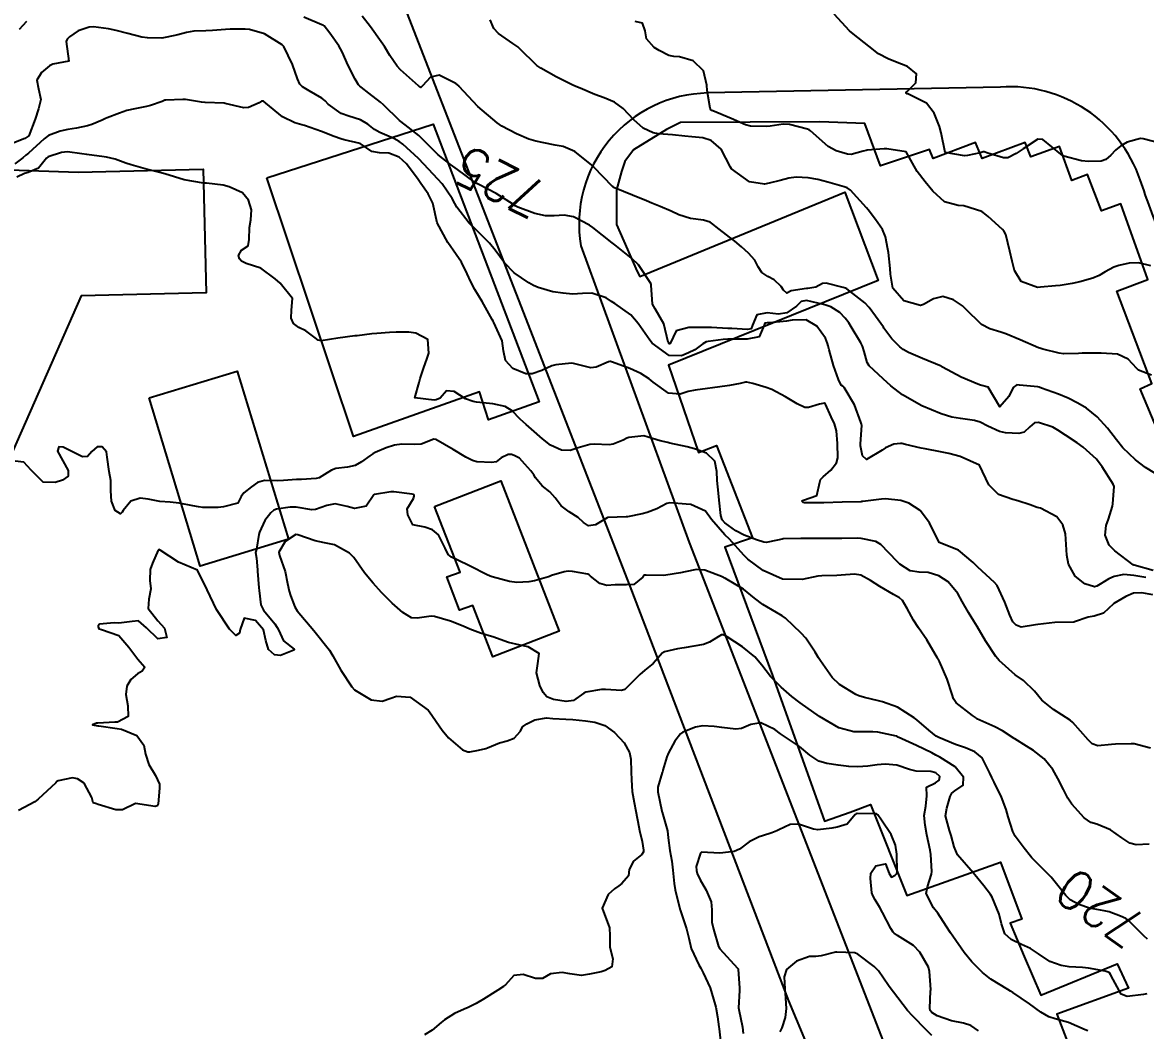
# Model space of a CAD drawing. Header units: metres. Extents: x 286371 to 293043, y 7462578 to 7466404.
# Drawn here: x 292730.1 to 292845.3, y 7462897.4 to 7463000.7 of the extents above; entities that cross this region are included whole.
import ezdxf
from ezdxf.enums import TextEntityAlignment as Align

# ---------------------------------------------------------------- set-up
doc = ezdxf.new("R2010")
doc.units = ezdxf.units.M
doc.header["$MEASUREMENT"] = 0
for name, color, linetype in [('Cotas', 45, 'Continuous'), ('Curvas de Nivel 1m', 11, 'Continuous'), ('Curvas de Nivel 5m', 15, 'Continuous'), ('Edificações', 30, 'Continuous'), ('Vias primárias', 230, 'Continuous')]:
    doc.layers.add(name, color=color, linetype=linetype)
doc.styles.add('Style-STANDARD', font='STANDARD.shx')

msp = doc.modelspace()

# ---------------------------------------------------------------- linework, layer by layer
at = {"layer": 'Curvas de Nivel 1m', "flags": 128}
for points, elevation in [([(292846.27, 7462954.49), (292845.3, 7462955.07), (292844.29, 7462955.87), (292843, 7462957.1), (292842.32, 7462957.91), (292841.42, 7462959.13), (292840.35, 7462960.29), (292839.25, 7462961.16), (292838.37, 7462961.69), (292837.39, 7462962.18), (292836.38, 7462962.6), (292834.65, 7462963.23), (292834.4, 7462963.33), (292834.27, 7462963.36), (292832.4, 7462963.52), (292832.11, 7462963.56), (292831.73, 7462963.27), (292831.28, 7462962.38), (292830.36, 7462961.29), (292829.16, 7462963.31), (292828.4, 7462963.54), (292828.1, 7462963.63), (292826.41, 7462964.36), (292824.5, 7462965.38), (292824.42, 7462965.42), (292824.36, 7462965.46), (292822.44, 7462966.26), (292821.01, 7462966.88), (292820.46, 7462967.18), (292820.11, 7462967.45), (292819.31, 7462968.29), (292818.49, 7462969.37), (292818.45, 7462969.44), (292818.43, 7462969.48), (292817.63, 7462970.61), (292816.96, 7462971.5), (292816.53, 7462971.95), (292814.68, 7462973.41), (292814.55, 7462973.47), (292814.29, 7462973.54), (292812.56, 7462973.99), (292812.17, 7462973.96), (292811.51, 7462973.58), (292810.69, 7462973.45), (292810.55, 7462973.45), (292808.98, 7462973.19), (292808.54, 7462972.95), (292808.19, 7462973.27), (292807.96, 7462973.64), (292807.23, 7462974.32), (292806.57, 7462974.66), (292805.97, 7462975.06), (292805.57, 7462975.67), (292805.26, 7462976.35), (292804.6, 7462977.05), (292803.86, 7462977.71), (292803.19, 7462978.28), (292802.63, 7462978.7), (292801.27, 7462979.75), (292800.93, 7462980.03), (292800.65, 7462980.23), (292799.97, 7462980.45), (292798.66, 7462980.62), (292797.46, 7462981), (292796.67, 7462981.35), (292795.52, 7462981.83), (292794.68, 7462982.18), (292794.13, 7462982.41), (292792.69, 7462983.01), (292790.84, 7462983.77), (292790.71, 7462983.85), (292790.65, 7462983.91), (292788.74, 7462985.87), (292788.68, 7462985.94), (292786.77, 7462987.49), (292785.59, 7462987.98), (292784.78, 7462988.14), (292784.59, 7462988.18), (292782.78, 7462988.55), (292782.08, 7462988.74), (292780.79, 7462989.29), (292779.31, 7462990.08), (292778.81, 7462990.42), (292776.83, 7462992.11), (292774.93, 7462994.14), (292774.87, 7462994.21), (292774.58, 7462994.44), (292772.88, 7462995.31), (292771.97, 7462995.1), (292771.16, 7462994.2), (292771, 7462994.06), (292770.86, 7462994.12), (292770.74, 7462994.21), (292768.89, 7462995.86), (292768.55, 7462996.24), (292767.82, 7462997.34), (292767.26, 7462998.26), (292766.93, 7462998.74), (292765.83, 7463000.28), (292764.97, 7463001.35)], 726), ([(292845.91, 7462964.55), (292844.6, 7462965.08), (292844.49, 7462965.15), (292844.43, 7462965.22), (292843.54, 7462966.2), (292842.45, 7462966.69), (292840.78, 7462966.8), (292840.45, 7462966.81), (292838.83, 7462966.79), (292838.45, 7462966.78), (292836.9, 7462966.74), (292836.45, 7462966.8), (292834.79, 7462967.23), (292834.46, 7462967.33), (292834.32, 7462967.37), (292832.47, 7462968.18), (292830.97, 7462968.79), (292830.48, 7462968.97), (292829.35, 7462969.31), (292828.49, 7462969.76), (292826.85, 7462971.35), (292826.53, 7462971.65), (292825.63, 7462972.28), (292824.54, 7462972.62), (292823.57, 7462972.37), (292822.53, 7462971.78), (292822.24, 7462971.7), (292820.53, 7462972.17), (292819.38, 7462973.46), (292819.16, 7462974.89), (292819.14, 7462975.47), (292818.96, 7462977.12), (292818.9, 7462977.47), (292818.63, 7462978.75), (292818.35, 7462979.48), (292817.63, 7462980.52), (292816.85, 7462981.5), (292816.68, 7462981.71), (292815.04, 7462983.53), (292814.71, 7462983.74), (292814.39, 7462983.86), (292812.72, 7462984.35), (292811.69, 7462984.61), (292810.72, 7462984.77), (292809.49, 7462984.84), (292808.72, 7462984.75), (292807.84, 7462984.51), (292806.71, 7462984.22), (292806.24, 7462984.13), (292804.71, 7462984.36), (292802.84, 7462985.71), (292802.74, 7462985.88), (292801.79, 7462987.73), (292800.78, 7462988.61), (292799.92, 7462988.9), (292798.79, 7462988.99), (292798.07, 7462989.06), (292796.79, 7462989.19), (292795.36, 7462989.28), (292794.8, 7462989.38), (292793.79, 7462989.86), (292792.82, 7462990.74), (292791.74, 7462991.89), (292790.84, 7462992.54), (292789.79, 7462992.98), (292788.85, 7462993.32), (292787.32, 7462993.96), (292786.87, 7462994.15), (292786.52, 7462994.32), (292784.88, 7462995.15), (292783.29, 7462996.02), (292782.9, 7462996.31), (292781.1, 7462998.05), (292780.93, 7462998.21), (292780.42, 7462998.57), (292778.95, 7462999.58), (292778.48, 7463000.09), (292778.09, 7463000.98)], 727), ([(292845.87, 7462975.77), (292844.59, 7462976.06), (292843.63, 7462976.05), (292842.58, 7462975.81), (292842.06, 7462975.63), (292841.17, 7462975.13), (292840.57, 7462974.76), (292839.92, 7462974.5), (292838.56, 7462974.11), (292837.8, 7462973.95), (292836.56, 7462973.76), (292836.07, 7462973.7), (292834.55, 7462973.56), (292834.24, 7462973.55), (292832.57, 7462974.16), (292831.88, 7462975.27), (292831.63, 7462976.25), (292831.4, 7462977.28), (292830.97, 7462978.96), (292830.83, 7462979.29), (292830.65, 7462979.5), (292829.17, 7462980.82), (292828.67, 7462981.23), (292828.51, 7462981.33), (292826.68, 7462981.9), (292826.09, 7462981.96), (292824.69, 7462982.31), (292823.51, 7462983.4), (292822.72, 7462984.38), (292821.89, 7462985.43), (292820.76, 7462987.44), (292818.77, 7462987.74), (292818.5, 7462987.74), (292816.77, 7462987.62), (292816.67, 7462987.6), (292816.36, 7462987.51), (292815.13, 7462987.16), (292814.76, 7462987.2), (292813.57, 7462987.55), (292812.77, 7462987.99), (292810.94, 7462989.59), (292810.8, 7462989.7), (292810.63, 7462989.76), (292808.8, 7462990.26), (292808.14, 7462990.3), (292806.8, 7462990.08), (292806.41, 7462990.06), (292804.8, 7462990.08), (292804.28, 7462990.21), (292802.82, 7462990.85), (292800.94, 7462991.64), (292800.83, 7462991.69), (292800.74, 7462991.75), (292800.66, 7462991.92), (292800.35, 7462993.75), (292800.33, 7462994.29), (292799.97, 7462995.76), (292798.91, 7462996.77), (292797.53, 7462997.18), (292796.92, 7462997.22), (292796.44, 7462997.34), (292795.43, 7462997.83), (292794.93, 7462998.13), (292794.14, 7462999.05), (292794, 7462999.85), (292793.73, 7463000.63), (292792.97, 7463000.82)], 728), ([(292846.78, 7462988.33), (292845.07, 7462988.79), (292844.79, 7462988.81), (292843.44, 7462988.44), (292842.78, 7462988.08), (292842.25, 7462987.63), (292841.77, 7462987.12), (292841.23, 7462986.65), (292840.75, 7462986.49), (292839.47, 7462986.44), (292838.75, 7462986.51), (292836.95, 7462987), (292836.76, 7462987.09), (292836.62, 7462987.2), (292834.79, 7462988.72), (292834.28, 7462988.73), (292832.77, 7462987.77), (292832.05, 7462987.28), (292831.2, 7462986.84), (292830.76, 7462986.83), (292829.13, 7462987.32), (292828.77, 7462987.45), (292828.66, 7462987.44), (292828.34, 7462987.33), (292827.05, 7462987.06), (292826.76, 7462987.05), (292824.76, 7462987.38), (292824.35, 7462989.39), (292824.17, 7462990.03), (292823.64, 7462991.4), (292822.84, 7462992.45), (292820.92, 7462993.38), (292820.85, 7462993.4), (292820.76, 7462993.45), (292820.76, 7462993.55), (292820.86, 7462993.64), (292821.77, 7462994.53), (292821.83, 7462995.43), (292820.9, 7462996.2), (292819.68, 7462996.69), (292818.91, 7462996.97), (292817.94, 7462997.49), (292816.94, 7462998.27), (292815.33, 7462999.53), (292814.96, 7462999.86), (292813.37, 7463001.56)], 729), ([(292845.36, 7462943.8), (292844.1, 7462944.02), (292843.1, 7462944.11), (292842.1, 7462943.9), (292841.56, 7462943.66), (292840.66, 7462943.14), (292840.32, 7462942.91), (292840.09, 7462942.86), (292839.08, 7462943.16), (292838.11, 7462943.93), (292837.41, 7462945.19), (292837.24, 7462946.09), (292837.19, 7462947.19), (292837.09, 7462948.27), (292836.82, 7462949.19), (292836.2, 7462950.04), (292834.53, 7462950.9), (292834.21, 7462951), (292833.48, 7462951.25), (292832.22, 7462951.68), (292831.69, 7462951.81), (292830.23, 7462952.33), (292829.25, 7462953.31), (292828.27, 7462955.32), (292826.29, 7462956.21), (292825.15, 7462956.51), (292824.29, 7462956.68), (292822.7, 7462957), (292822.3, 7462957.08), (292820.68, 7462957.44), (292820.31, 7462957.54), (292820.19, 7462957.56), (292819.49, 7462957.46), (292818.66, 7462957.11), (292818.29, 7462956.85), (292816.68, 7462955.91), (292816.29, 7462956.27), (292816.08, 7462957.29), (292816.08, 7462957.51), (292816.22, 7462959.4), (292816.2, 7462959.51), (292816.13, 7462959.72), (292815.48, 7462961.52), (292814.4, 7462963.3), (292814.27, 7462963.41), (292814.11, 7462963.54), (292813.84, 7462964.12), (292813.3, 7462965.55), (292812.88, 7462967.14), (292812.78, 7462967.56), (292812.7, 7462967.79), (292812.48, 7462968.35), (292811.6, 7462969.58), (292810.5, 7462970.21), (292809.08, 7462970.2), (292808.5, 7462970.07), (292806.75, 7462969.91), (292806.5, 7462969.93), (292806.28, 7462969.88), (292806.19, 7462969.67), (292805.69, 7462968.47), (292804.47, 7462968.23), (292803.92, 7462968.25), (292802.47, 7462968.23), (292802, 7462968.2), (292800.47, 7462968.01), (292800.26, 7462967.96), (292799.92, 7462967.76), (292799.09, 7462967.14), (292798.45, 7462966.84), (292797.71, 7462966.53), (292796.45, 7462966.56), (292794.73, 7462967.84), (292794.47, 7462968.15), (292793.29, 7462969.86), (292792.51, 7462970.75), (292790.89, 7462971.9), (292790.53, 7462972.12), (292789.98, 7462972.47), (292788.54, 7462972.96), (292787.56, 7462972.93), (292786.54, 7462972.87), (292785.57, 7462972.95), (292784.54, 7462973.1), (292783.03, 7462973.54), (292782.55, 7462973.76), (292782.06, 7462974.03), (292780.57, 7462975.05), (292779.58, 7462976.07), (292778.61, 7462977.37), (292778.02, 7462978.09), (292776.64, 7462979.47), (292775.95, 7462980.13), (292774.68, 7462981.76), (292774.47, 7462982.15), (292774.19, 7462982.66), (292773.16, 7462984.17), (292772.72, 7462984.66), (292771.3, 7462986.2), (292770.75, 7462986.75), (292769.13, 7462988.23), (292768.78, 7462988.5), (292768.22, 7462988.8), (292766.79, 7462989.44), (292766.25, 7462989.73), (292765.54, 7462990.28), (292764.81, 7462990.73), (292763.59, 7462991.09), (292762.82, 7462991.39), (292761.49, 7462992.35), (292761.16, 7462992.68), (292760.84, 7462992.95), (292759.54, 7462993.7), (292758.86, 7462994.12), (292758.59, 7462994.4), (292758.34, 7462994.93), (292757.81, 7462996.41), (292756.93, 7462998.24), (292756.76, 7462998.43), (292754.95, 7462999.53), (292753.43, 7463000), (292752.96, 7463000.04), (292751.44, 7463000.02), (292750.96, 7463000), (292749.61, 7462999.88), (292748.95, 7462999.84), (292747.71, 7462999.81), (292746.95, 7462999.68), (292746.07, 7462999.46), (292744.94, 7462999.19), (292744.44, 7462999.11), (292742.94, 7462999.13), (292742.37, 7462999.22), (292740.95, 7462999.57), (292739.74, 7462999.9), (292738.95, 7463000.07), (292737.41, 7463000.26), (292736.96, 7463000.24), (292735.83, 7462999.86), (292734.94, 7462999.25), (292734.7, 7462998.99), (292734.62, 7462998.76), (292734.9, 7462996.75), (292733.26, 7462996.42), (292732.9, 7462996.25), (292732.1, 7462995.59), (292731.59, 7462994.8), (292731.76, 7462993.9), (292732.02, 7462992.8), (292731.77, 7462991.86), (292731.43, 7462990.81), (292730.79, 7462989.09), (292730.38, 7462988.83), (292729.24, 7462988.38)], 724), ([(292846.07, 7462942.02), (292844.93, 7462942.22), (292844.07, 7462942.21), (292843.29, 7462941.87), (292842.05, 7462941.14), (292842.04, 7462941.13), (292842.02, 7462941.11), (292841.01, 7462940.16), (292840.03, 7462939.85), (292839.44, 7462939.75), (292838.03, 7462939.25), (292837.97, 7462939.23), (292836.02, 7462939.2), (292834.27, 7462938.98), (292834.02, 7462938.94), (292832.55, 7462938.73), (292832.03, 7462938.92), (292831.69, 7462939.27), (292831.38, 7462939.94), (292830.88, 7462941.28), (292830.09, 7462942.97), (292829.84, 7462943.3), (292828.12, 7462944.88), (292827.64, 7462945.33), (292826.14, 7462946.62), (292824.15, 7462947.38), (292823.16, 7462949.4), (292822.2, 7462950.66), (292821.03, 7462951.43), (292820.22, 7462951.69), (292818.63, 7462951.88), (292818.22, 7462951.84), (292816.31, 7462951.61), (292816.22, 7462951.59), (292816.15, 7462951.58), (292814.21, 7462951.54), (292812.32, 7462951.47), (292812.21, 7462951.47), (292810.35, 7462951.46), (292810.21, 7462951.5), (292810.11, 7462951.61), (292810.12, 7462951.7), (292810.22, 7462951.74), (292811.6, 7462952.21), (292811.91, 7462953.58), (292811.97, 7462953.86), (292812.25, 7462954.12), (292813.03, 7462954.8), (292813.61, 7462955.55), (292813.76, 7462956.07), (292813.72, 7462957.55), (292813.61, 7462958.83), (292813.41, 7462959.55), (292813.06, 7462960.28), (292812.5, 7462961.57), (292812.45, 7462961.65), (292812.38, 7462961.67), (292811.86, 7462961.58), (292810.75, 7462961.22), (292810.37, 7462961.25), (292809.6, 7462961.62), (292808.38, 7462962.34), (292806.98, 7462963.07), (292806.4, 7462963.3), (292805.04, 7462963.68), (292804.41, 7462963.83), (292804.28, 7462963.82), (292803.74, 7462963.7), (292802.64, 7462963.48), (292802.4, 7462963.45), (292800.9, 7462963.25), (292800.4, 7462963.18), (292799.14, 7462963.02), (292798.39, 7462962.87), (292797.58, 7462962.6), (292796.39, 7462962.72), (292794.81, 7462963.84), (292794.41, 7462964.19), (292793.54, 7462964.73), (292792.42, 7462965.24), (292790.63, 7462965.9), (292790.43, 7462965.96), (292790.38, 7462965.96), (292790.23, 7462965.91), (292788.98, 7462965.37), (292788.42, 7462965.31), (292786.65, 7462965.74), (292786.43, 7462965.77), (292784.82, 7462965.6), (292784.43, 7462965.5), (292783.41, 7462965.02), (292782.41, 7462964.68), (292781.76, 7462964.68), (292780.42, 7462965.22), (292779.68, 7462966.07), (292779.48, 7462967.04), (292779.33, 7462968.07), (292778.49, 7462969.96), (292778.42, 7462970.09), (292778.32, 7462970.26), (292777.27, 7462972.1), (292776.54, 7462973.33), (292776.12, 7462974.12), (292775.75, 7462974.94), (292775.16, 7462976.14), (292774.61, 7462976.93), (292773.75, 7462978.16), (292772.65, 7462980.17), (292772.21, 7462982.18), (292771.74, 7462983.15), (292771, 7462984.2), (292770.72, 7462984.6), (292769.53, 7462986.22), (292768.75, 7462986.9), (292767.69, 7462987.32), (292766.76, 7462987.36), (292765.95, 7462987.47), (292764.77, 7462988.3), (292763.12, 7462988.67), (292762.78, 7462988.77), (292762.11, 7462989.02), (292760.79, 7462989.53), (292759.05, 7462990.14), (292758.8, 7462990.21), (292758.05, 7462990.41), (292756.81, 7462991.02), (292755.08, 7462992.45), (292754.84, 7462992.64), (292754.66, 7462992.63), (292754.42, 7462992.46), (292753.33, 7462991.98), (292752.83, 7462991.97), (292750.93, 7462992.41), (292750.83, 7462992.43), (292748.87, 7462992.51), (292748.83, 7462992.51), (292748.48, 7462992.55), (292746.84, 7462992.81), (292746.58, 7462992.83), (292744.85, 7462992.76), (292744.72, 7462992.73), (292744.45, 7462992.61), (292743.27, 7462992.2), (292742.84, 7462992.08), (292741.64, 7462991.84), (292740.83, 7462991.67), (292740.09, 7462991.41), (292738.82, 7462990.93), (292738.65, 7462990.87), (292738.32, 7462990.7), (292737.26, 7462990.26), (292736.81, 7462990.13), (292735.67, 7462989.87), (292734.8, 7462989.73), (292733.99, 7462989.57), (292732.79, 7462989.12), (292732.37, 7462988.79), (292730.76, 7462987.32), (292730.49, 7462987.1), (292730.17, 7462986.83), (292729.36, 7462986.23)], 723), ([(292845.83, 7462926.31), (292844.16, 7462926.76), (292843.84, 7462926.76), (292842.22, 7462926.72), (292841.84, 7462926.7), (292840.41, 7462926.56), (292839.84, 7462926.77), (292839.44, 7462927.15), (292837.87, 7462928.93), (292837.59, 7462929.18), (292835.89, 7462930.26), (292834.69, 7462931.22), (292833.92, 7462932.16), (292832.8, 7462933.25), (292831.94, 7462933.84), (292830.3, 7462935.29), (292829.97, 7462935.7), (292828.89, 7462937.31), (292828.03, 7462938.77), (292827.7, 7462939.33), (292827.15, 7462940.23), (292826.51, 7462941.35), (292826.08, 7462942.15), (292825.08, 7462943.37), (292824.1, 7462943.97), (292823.02, 7462944.31), (292822.11, 7462944.36), (292821.16, 7462944.49), (292820.12, 7462945.18), (292819.85, 7462945.46), (292818.15, 7462947.2), (292817.65, 7462947.49), (292816.16, 7462947.82), (292815.82, 7462947.85), (292814.16, 7462947.82), (292813.89, 7462947.81), (292812.16, 7462947.81), (292811.93, 7462947.8), (292810.16, 7462947.8), (292809.97, 7462947.79), (292808.16, 7462947.76), (292808.04, 7462947.75), (292807.56, 7462947.64), (292806.4, 7462947.41), (292806.15, 7462947.43), (292805.41, 7462947.68), (292804.16, 7462948.14), (292803.29, 7462948.59), (292802.18, 7462949.4), (292801.89, 7462949.73), (292801.74, 7462950.18), (292801.59, 7462951.73), (292801.51, 7462952.45), (292801.39, 7462953.74), (292801.33, 7462954.67), (292801.15, 7462955.74), (292800.3, 7462956.55), (292799.06, 7462957.01), (292798.31, 7462957.2), (292796.53, 7462957.59), (292796.31, 7462957.64), (292795.53, 7462957.83), (292794.32, 7462958.21), (292793.85, 7462958.32), (292792.32, 7462958.17), (292792.11, 7462958.08), (292791.73, 7462957.88), (292790.73, 7462957.48), (292790.31, 7462957.41), (292788.77, 7462957.46), (292788.31, 7462957.43), (292787.14, 7462957.11), (292786.3, 7462956.83), (292785.41, 7462956.87), (292784.3, 7462957.38), (292783.46, 7462958.01), (292782.33, 7462959.03), (292781.78, 7462959.48), (292781.16, 7462960.04), (292780.36, 7462960.89), (292779.63, 7462961.33), (292778.37, 7462961.6), (292776.71, 7462961.78), (292776.37, 7462961.84), (292775.58, 7462962.14), (292774.39, 7462962.89), (292773.62, 7462962.93), (292772.97, 7462962.18), (292772.55, 7462962.01), (292772.37, 7462962), (292770.37, 7462962.21), (292770.81, 7462963.79), (292770.91, 7462964.21), (292771.28, 7462965.34), (292771.59, 7462966.2), (292771.82, 7462966.81), (292771.71, 7462968.2), (292770.47, 7462968.87), (292769.75, 7462968.95), (292768.47, 7462968.96), (292767.79, 7462968.94), (292766.48, 7462968.83), (292765.97, 7462968.78), (292764.47, 7462968.6), (292764.21, 7462968.57), (292762.47, 7462968.33), (292760.75, 7462968.08), (292760.47, 7462968.14), (292760.14, 7462968.37), (292759.2, 7462969.1), (292758.49, 7462969.45), (292757.94, 7462969.85), (292757.68, 7462970.41), (292757.71, 7462971.21), (292757.84, 7462972.4), (292756.56, 7462973.98), (292756.05, 7462974.43), (292754.58, 7462975.53), (292753.08, 7462975.99), (292752.59, 7462976.25), (292752.38, 7462976.49), (292752.28, 7462976.81), (292752.61, 7462977.35), (292753.29, 7462977.8), (292753.39, 7462978.47), (292753.43, 7462979.68), (292753.57, 7462980.47), (292753.63, 7462981.51), (292753.31, 7462982.48), (292752.7, 7462983.23), (292751.34, 7462983.87), (292750.71, 7462984.03), (292749.02, 7462984.23), (292748.71, 7462984.24), (292746.71, 7462984.57), (292744.72, 7462985.18), (292743.95, 7462985.39), (292742.73, 7462985.72), (292741.28, 7462986.11), (292740.74, 7462986.29), (292739.63, 7462986.68), (292738.75, 7462986.91), (292738.5, 7462986.95), (292736.75, 7462987.17), (292736.23, 7462987.25), (292734.76, 7462987.45), (292734.14, 7462987.39), (292732.76, 7462986.94), (292732.59, 7462986.79), (292731.78, 7462985.76), (292730.73, 7462985.34), (292730.34, 7462985.22), (292729.57, 7462984.84)], 722), ([(292845.68, 7462916.45), (292844.36, 7462916.4), (292843.69, 7462916.57), (292842.88, 7462917.1), (292841.71, 7462917.93), (292840.33, 7462918.52), (292839.72, 7462918.69), (292839.01, 7462919.16), (292837.74, 7462920.56), (292837.34, 7462921.18), (292836.89, 7462922.06), (292836.33, 7462923.2), (292835.8, 7462924.13), (292834.92, 7462925.22), (292833.83, 7462926.06), (292833.1, 7462926.52), (292831.92, 7462927.26), (292831.84, 7462927.31), (292830.66, 7462928.09), (292829.86, 7462928.51), (292828, 7462929.33), (292827.93, 7462929.39), (292827.88, 7462929.45), (292827.56, 7462929.66), (292825.9, 7462930.95), (292825.63, 7462931.37), (292825.47, 7462931.81), (292824.96, 7462933.38), (292824.17, 7462935.19), (292824.09, 7462935.39), (292824.04, 7462935.46), (292823.98, 7462935.55), (292822.9, 7462937.41), (292822.02, 7462938.65), (292821.5, 7462939.43), (292820.87, 7462940.62), (292820.38, 7462941.45), (292820.07, 7462941.73), (292819.48, 7462942.06), (292818.08, 7462942.87), (292817.12, 7462943.5), (292816.1, 7462944.06), (292815.46, 7462944.16), (292814.1, 7462944.03), (292813.65, 7462944), (292812.1, 7462943.99), (292811.72, 7462943.96), (292810.09, 7462943.6), (292808.09, 7462943.63), (292806.11, 7462944.51), (292804.51, 7462945.69), (292804.13, 7462946.08), (292802.65, 7462947.72), (292802.16, 7462948.19), (292800.81, 7462949.75), (292800.2, 7462950.61), (292798.69, 7462951.3), (292798.21, 7462951.34), (292796.54, 7462951.47), (292796.21, 7462951.4), (292795.18, 7462950.86), (292794.2, 7462950.48), (292793.69, 7462950.35), (292792.19, 7462950.04), (292792.04, 7462950.03), (292790.19, 7462949.97), (292790.15, 7462949.95), (292790.09, 7462949.91), (292788.9, 7462949.2), (292788.18, 7462949.11), (292787.67, 7462949.43), (292787.12, 7462949.95), (292786.2, 7462950.55), (292785.37, 7462951.14), (292784.76, 7462951.99), (292784.23, 7462952.59), (292783.43, 7462953.2), (292782.76, 7462954.02), (292782.57, 7462954.34), (292782.26, 7462954.75), (292781.65, 7462955.42), (292781.1, 7462956.05), (292780.56, 7462956.33), (292780.29, 7462956.41), (292779.93, 7462956.43), (292779.22, 7462956.08), (292778.72, 7462955.65), (292778.28, 7462955.58), (292776.72, 7462955.68), (292776.28, 7462955.79), (292775.62, 7462956.13), (292774.3, 7462956.92), (292772.53, 7462957.96), (292772.31, 7462957.98), (292771.03, 7462957.47), (292770.3, 7462957.44), (292769.05, 7462957.48), (292768.3, 7462957.37), (292767.45, 7462957.1), (292766.29, 7462956.62), (292766.07, 7462956.5), (292765.76, 7462956.28), (292764.91, 7462955.66), (292764.27, 7462955.3), (292763.48, 7462955.11), (292762.26, 7462954.97), (292761.81, 7462954.8), (292761.11, 7462954.35), (292760.57, 7462954.04), (292760.25, 7462953.95), (292758.76, 7462953.87), (292758.25, 7462953.85), (292756.91, 7462953.75), (292756.24, 7462953.73), (292754.94, 7462953.74), (292754.24, 7462953.55), (292753.61, 7462953.09), (292752.83, 7462952.48), (292752.57, 7462952.12), (292752.21, 7462951.43), (292750.74, 7462951.05), (292750.2, 7462950.98), (292748.62, 7462950.97), (292748.2, 7462951.04), (292747.6, 7462951.17), (292746.21, 7462951.42), (292745.28, 7462951.52), (292744.21, 7462951.61), (292743.01, 7462951.84), (292742.21, 7462951.93), (292741.25, 7462951.62), (292740.45, 7462950.67), (292740.35, 7462950.51), (292740.19, 7462950.34), (292739.63, 7462950.68), (292739.26, 7462951.63), (292739.18, 7462952.69), (292739.18, 7462953.75), (292739.01, 7462954.69), (292738.83, 7462956.15), (292738.75, 7462956.7), (292738.3, 7462957.19), (292737.8, 7462957.22), (292737.25, 7462956.72), (292736.8, 7462956.21), (292736.29, 7462956.19), (292735.14, 7462956.75), (292734.3, 7462957.17), (292733.85, 7462957.22), (292733.71, 7462956.77), (292734.28, 7462955.78), (292734.82, 7462954.76), (292734.83, 7462954.18), (292734.25, 7462953.8), (292733.5, 7462953.53), (292732.25, 7462953.57), (292731.04, 7462954.81), (292730.28, 7462955.63), (292729.38, 7462955.73)], 721), ([(292845.45, 7462901.13), (292845.11, 7462901.06), (292843.44, 7462900.86), (292842.8, 7462901.1), (292842, 7462902.58), (292841.71, 7462903.12), (292841.61, 7462903.26), (292841.48, 7462903.35), (292841.17, 7462903.44), (292839.48, 7462903.77), (292838.84, 7462903.81), (292837.48, 7462903.89), (292836.67, 7462904.02), (292835.49, 7462904.44), (292834.34, 7462905.23), (292833.51, 7462905.77), (292832.59, 7462906.19), (292831.54, 7462906.68), (292830.89, 7462907.28), (292830.54, 7462908.31), (292830.31, 7462909.29), (292829.6, 7462911.02), (292829.43, 7462911.31), (292828.74, 7462912.2), (292827.81, 7462913.33), (292827.64, 7462913.53), (292826.04, 7462915.36), (292825.68, 7462916.19), (292825.38, 7462917.37), (292825.21, 7462917.87), (292824.81, 7462919.38), (292824.94, 7462920.17), (292825.27, 7462921.37), (292825.44, 7462921.69), (292825.76, 7462921.94), (292826.6, 7462922.52), (292826.64, 7462923.35), (292825.8, 7462924.38), (292824.22, 7462925.39), (292823.82, 7462925.6), (292823.4, 7462925.82), (292821.83, 7462926.57), (292819.96, 7462927.45), (292819.84, 7462927.51), (292819.77, 7462927.53), (292817.85, 7462927.96), (292817.34, 7462928), (292815.85, 7462927.98), (292815.38, 7462928), (292813.86, 7462928.38), (292811.88, 7462929.57), (292809.9, 7462930.95), (292809.04, 7462931.62), (292807.93, 7462932.58), (292806.86, 7462933.65), (292805.96, 7462934.81), (292805.23, 7462935.68), (292803.99, 7462936.69), (292802.4, 7462937.72), (292802.01, 7462937.92), (292801.81, 7462937.92), (292801.47, 7462937.73), (292800.58, 7462937.16), (292799.99, 7462936.95), (292799, 7462936.76), (292797.99, 7462936.6), (292797.3, 7462936.48), (292795.98, 7462936.18), (292795.74, 7462936.06), (292795.52, 7462935.82), (292794.81, 7462934.98), (292793.95, 7462934.32), (292793.45, 7462933.85), (292791.92, 7462932.34), (292791.58, 7462932.23), (292789.92, 7462932.32), (292789.53, 7462932.31), (292787.92, 7462932.05), (292787.83, 7462932.03), (292787.7, 7462931.95), (292786.66, 7462931.2), (292785.9, 7462931.08), (292784.58, 7462931.31), (292783.91, 7462931.56), (292783.52, 7462932.01), (292783.21, 7462932.73), (292782.85, 7462934.02), (292782.99, 7462934.98), (292783.13, 7462936.02), (292781.98, 7462936.7), (292781.16, 7462936.87), (292779.99, 7462937.13), (292778.38, 7462937.71), (292778, 7462937.84), (292777.1, 7462938.11), (292776.01, 7462938.52), (292775.34, 7462938.81), (292774.02, 7462939.32), (292772.39, 7462939.82), (292772.04, 7462939.84), (292770.61, 7462939.63), (292770.04, 7462939.67), (292769.14, 7462940.23), (292768.06, 7462941.17), (292766.94, 7462942.26), (292766.09, 7462943.22), (292765.2, 7462944.29), (292764.13, 7462945.85), (292763.67, 7462946.31), (292762.15, 7462947.15), (292761.12, 7462947.37), (292760.15, 7462947.55), (292758.38, 7462948.17), (292758.16, 7462948.2), (292757.06, 7462947.5), (292756.43, 7462946.42), (292756.5, 7462946.05), (292757.09, 7462944.41), (292757.31, 7462943.19), (292757.49, 7462942.4), (292757.63, 7462941.96), (292758.05, 7462940.81), (292758.29, 7462940.39), (292760.01, 7462938.36), (292761.61, 7462936.34), (292761.98, 7462935.77), (292762.78, 7462934.32), (292763.92, 7462932.6), (292764.2, 7462932.3), (292765.9, 7462931.28), (292767.02, 7462931.14), (292767.9, 7462931.44), (292768.49, 7462931.65), (292769.9, 7462931.54), (292771.75, 7462930.19), (292771.88, 7462930.03), (292773.18, 7462928.16), (292773.84, 7462927.38), (292775.27, 7462926.13), (292775.82, 7462925.92), (292776.02, 7462925.92), (292776.91, 7462926.11), (292777.64, 7462926.28), (292777.83, 7462926.36), (292779.04, 7462926.87), (292779.84, 7462927.07), (292780.57, 7462927.33), (292781.22, 7462928.04), (292781.42, 7462928.48), (292781.87, 7462928.82), (292782.67, 7462929.22), (292783.88, 7462929.41), (292784.51, 7462929.35), (292785.87, 7462929.27), (292786.58, 7462929.26), (292787.87, 7462929.12), (292788.84, 7462928.96), (292789.86, 7462928.63), (292790.86, 7462927.9), (292791.84, 7462926.86), (292792.39, 7462925.88), (292792.52, 7462925.17), (292792.57, 7462923.87), (292792.6, 7462923.06), (292792.67, 7462921.87), (292792.87, 7462920.74), (292793.03, 7462919.86), (292793.33, 7462918.24), (292793.42, 7462917.86), (292793.68, 7462916.73), (292793.83, 7462915.85), (292793.83, 7462915.68), (292793.66, 7462915.41), (292792.79, 7462914.73), (292792.37, 7462913.87), (292792.29, 7462913.21), (292791.61, 7462912.45), (292791.29, 7462912.21), (292790.85, 7462911.9), (292790.2, 7462911.3), (292789.57, 7462909.91), (292790.34, 7462907.9), (292790.37, 7462907.06), (292790.38, 7462905.9), (292790.69, 7462904.7), (292790.59, 7462903.9), (292789.89, 7462903.5), (292789.48, 7462903.39), (292788.27, 7462903.13), (292787.47, 7462903), (292786.26, 7462903.17), (292785.47, 7462903.31), (292784.3, 7462903.16), (292783.46, 7462902.71), (292782.76, 7462902.71), (292781.47, 7462903.12), (292780.52, 7462903), (292779.66, 7462902.06), (292779.56, 7462901.96), (292779.45, 7462901.89), (292778.88, 7462901.51), (292777.43, 7462900.58), (292776.66, 7462900.12), (292775.84, 7462899.71), (292775.42, 7462899.54), (292774.44, 7462899.12), (292773.4, 7462898.44), (292773.24, 7462898.32), (292773.08, 7462898.17), (292772.16, 7462897.4), (292771.38, 7462896.92)], 719), ([(292839.39, 7462897.33), (292839.12, 7462897.42), (292837.4, 7462898.17), (292836.04, 7462898.57), (292835.41, 7462898.75), (292834.58, 7462899.23), (292833.43, 7462900.09), (292831.69, 7462901.27), (292831.45, 7462901.41), (292831.18, 7462901.55), (292829.46, 7462902.61), (292828.6, 7462903.32), (292827.5, 7462904.4), (292826.71, 7462905.35), (292825.54, 7462907.02), (292825.31, 7462907.37), (292824.88, 7462908.05), (292824.01, 7462909.39), (292823.58, 7462909.95), (292822.82, 7462911.41), (292822.94, 7462912.08), (292823.35, 7462913.4), (292823.38, 7462913.66), (292823.3, 7462915.4), (292823.21, 7462915.86), (292822.87, 7462917.41), (292822.7, 7462918.42), (292822.61, 7462919.41), (292822.79, 7462920.36), (292822.89, 7462921.41), (292822.86, 7462922.31), (292823.77, 7462922.77), (292824.14, 7462923.03), (292824.23, 7462923.39), (292823.79, 7462923.77), (292823.28, 7462923.91), (292821.79, 7462923.94), (292821.11, 7462924.12), (292819.8, 7462924.57), (292818.6, 7462924.67), (292817.8, 7462924.6), (292816.82, 7462924.48), (292815.8, 7462924.39), (292814.89, 7462924.43), (292813.8, 7462924.57), (292812.64, 7462924.72), (292811.81, 7462924.98), (292810.9, 7462925.59), (292809.83, 7462926.49), (292808.08, 7462927.63), (292807.86, 7462927.78), (292807.28, 7462928.22), (292805.87, 7462928.89), (292804.82, 7462928.73), (292803.86, 7462928.32), (292803.31, 7462928.26), (292801.86, 7462928.44), (292801.06, 7462928.54), (292799.87, 7462928.59), (292799.17, 7462928.46), (292797.86, 7462927.96), (292797.63, 7462927.79), (292797.05, 7462927.01), (292796.38, 7462925.82), (292796.22, 7462925.41), (292795.8, 7462924.05), (292795.76, 7462923.86), (292795.75, 7462923.83), (292795.28, 7462922.32), (292795.29, 7462921.83), (292795.7, 7462919.86), (292795.71, 7462919.82), (292795.73, 7462919.76), (292796.28, 7462917.82), (292796.37, 7462917.13), (292796.52, 7462915.81), (292796.73, 7462914.73), (292796.85, 7462913.81), (292796.97, 7462912.44), (292797.08, 7462911.8), (292797.55, 7462909.82), (292797.55, 7462909.79), (292797.57, 7462909.74), (292798.23, 7462907.78), (292798.48, 7462906.83), (292798.73, 7462905.78), (292799.49, 7462904.11), (292799.69, 7462903.76), (292799.96, 7462903.27), (292800.66, 7462901.75), (292801.19, 7462899.98), (292801.24, 7462899.74), (292801.41, 7462898.78), (292801.55, 7462897.73), (292801.57, 7462897.55), (292801.78, 7462895.73)], 718), ([(292828.18, 7462897.32), (292827.39, 7462897.87), (292826.64, 7462898.1), (292825.4, 7462898.34), (292823.95, 7462898.85), (292823.41, 7462899.2), (292823.24, 7462899.4), (292823.18, 7462899.64), (292823.27, 7462901.4), (292823.28, 7462901.58), (292823.17, 7462903.4), (292823.05, 7462903.84), (292822.17, 7462905.41), (292821.52, 7462906.09), (292819.89, 7462907.1), (292819.54, 7462907.33), (292819.42, 7462907.46), (292819.18, 7462907.83), (292818.33, 7462909.47), (292818.07, 7462909.97), (292817.59, 7462910.76), (292817.33, 7462911.22), (292817.24, 7462911.49), (292817.09, 7462912.96), (292817.13, 7462913.49), (292817.65, 7462914.24), (292818.64, 7462914.46), (292819.02, 7462913.46), (292819.25, 7462913.08), (292819.63, 7462913.29), (292819.79, 7462913.45), (292819.85, 7462913.67), (292819.82, 7462915.45), (292819.68, 7462916.37), (292819.21, 7462917.46), (292818.25, 7462918.94), (292817.85, 7462919.48), (292817.73, 7462919.57), (292817.63, 7462919.58), (292815.73, 7462919.6), (292815.65, 7462919.59), (292815.52, 7462919.52), (292814.73, 7462918.51), (292813.7, 7462918.21), (292813.15, 7462918.1), (292811.7, 7462917.92), (292811.27, 7462918.01), (292809.71, 7462918.52), (292808.86, 7462918.47), (292807.7, 7462917.94), (292807.5, 7462917.84), (292806.99, 7462917.64), (292806.02, 7462917.33), (292805.69, 7462917.21), (292804.65, 7462916.71), (292803.67, 7462915.96), (292803.12, 7462915.71), (292801.66, 7462915.55), (292799.78, 7462915.65), (292799.66, 7462915.54), (292799.24, 7462914.17), (292799.26, 7462913.77), (292799.33, 7462913.47), (292799.62, 7462912.82), (292800.26, 7462911.75), (292800.77, 7462910.57), (292800.83, 7462909.75), (292800.83, 7462908.47), (292801.02, 7462907.74), (292801.52, 7462905.98), (292801.64, 7462905.73), (292803.48, 7462903.77), (292803.52, 7462903.7), (292803.54, 7462903.64), (292803.67, 7462901.7), (292803.67, 7462901.48), (292803.58, 7462899.7), (292803.61, 7462899.51), (292803.99, 7462897.7), (292804.03, 7462897.05)], 717), ([(292823.38, 7462896.85), (292822.84, 7462897.4), (292821.41, 7462898.88), (292820.9, 7462899.43), (292819.45, 7462901.3), (292819.33, 7462901.46), (292818.94, 7462901.99), (292817.91, 7462903.48), (292817.49, 7462903.92), (292815.82, 7462905.2), (292815.51, 7462905.34), (292813.64, 7462905.41), (292813.51, 7462905.4), (292812.06, 7462905.01), (292811.5, 7462904.95), (292810.85, 7462904.94), (292809.5, 7462904.47), (292808.5, 7462903.63), (292808.26, 7462902.85), (292808.33, 7462901.63), (292808.4, 7462900.67), (292808.46, 7462899.63), (292808.36, 7462898.68), (292808.01, 7462897.64), (292807.8, 7462897.23)], 716)]:
    msp.add_lwpolyline(points, dxfattribs=dict(at, elevation=elevation))
at = {"layer": 'Curvas de Nivel 5m', "flags": 128}
for points, elevation in [([(292730.56, 7463000.82), (292729.79, 7462999.99)], 725), ([(292846.11, 7462944.52), (292844.14, 7462945.06), (292844.11, 7462945.07), (292844.06, 7462945.09), (292842.15, 7462946.54), (292841.57, 7462947.12), (292841.16, 7462948.14), (292841.27, 7462949.13), (292841.53, 7462949.79), (292841.93, 7462951.12), (292841.96, 7462951.37), (292842.08, 7462953.12), (292841.99, 7462953.37), (292840.88, 7462955.14), (292840.29, 7462955.93), (292838.91, 7462957.17), (292838.31, 7462957.61), (292837.11, 7462958.41), (292836.33, 7462958.92), (292835.8, 7462959.21), (292834.34, 7462959.7), (292833.93, 7462959.65), (292833.45, 7462959.25), (292832.88, 7462958.7), (292832.32, 7462958.58), (292830.96, 7462958.65), (292830.33, 7462958.78), (292829.14, 7462959.31), (292828.34, 7462959.74), (292827.76, 7462959.92), (292826.35, 7462960.1), (292825.46, 7462960.26), (292824.35, 7462960.58), (292822.36, 7462961.41), (292820.38, 7462962.53), (292819.19, 7462963.46), (292818.41, 7462964.16), (292816.98, 7462965.5), (292816.78, 7462965.84), (292816.46, 7462966.97), (292816.29, 7462967.51), (292816.12, 7462967.86), (292815.14, 7462969.52), (292814.87, 7462969.9), (292814.51, 7462970.39), (292813.95, 7462970.98), (292813.03, 7462971.56), (292812.53, 7462971.73), (292812.3, 7462971.79), (292810.53, 7462972.2), (292810.01, 7462972.12), (292809.52, 7462971.61), (292808.51, 7462970.94), (292807.68, 7462970.81), (292806.51, 7462970.94), (292805.46, 7462970.73), (292805.02, 7462969.69), (292804.86, 7462969.31), (292804.49, 7462969.23), (292802.89, 7462969.32), (292802.49, 7462969.34), (292800.8, 7462969.44), (292800.49, 7462969.45), (292798.82, 7462969.45), (292798.49, 7462969.44), (292797.18, 7462969.11), (292796.55, 7462967.81), (292796.51, 7462967.77), (292796.46, 7462967.77), (292796.41, 7462967.82), (292796.37, 7462967.92), (292795.9, 7462969.82), (292795.01, 7462971.34), (292794.74, 7462971.84), (292794.61, 7462973.78), (292794.6, 7462973.84), (292794.56, 7462973.96), (292793.31, 7462975.86), (292792.59, 7462976.56), (292790.88, 7462977.9), (292790.62, 7462978.12), (292789.63, 7462978.92), (292788.64, 7462979.68), (292788.27, 7462979.94), (292786.66, 7462980.78), (292785.68, 7462980.96), (292784.67, 7462980.89), (292783.78, 7462980.9), (292782.67, 7462981.11), (292780.95, 7462981.78), (292780.68, 7462981.92), (292780.48, 7462982.06), (292778.7, 7462983.19), (292776.92, 7462984.11), (292776.72, 7462984.2), (292776.47, 7462984.37), (292774.74, 7462985.65), (292774.04, 7462986.15), (292772.76, 7462987.15), (292771.69, 7462988.19), (292770.79, 7462989.12), (292769.37, 7462990.23), (292768.81, 7462990.66), (292767.16, 7462992.26), (292766.84, 7462992.54), (292765.66, 7462993.47), (292764.86, 7462994.09), (292764.74, 7462994.17), (292764.6, 7462994.3), (292764.27, 7462994.91), (292763.55, 7462996.31), (292762.91, 7462997.69), (292762.57, 7462998.33), (292761.67, 7462999.62), (292761.07, 7463000.35), (292760.96, 7463000.43), (292760.83, 7463000.48), (292758.98, 7463001.25)], 725), ([(292845.53, 7462906.71), (292845.15, 7462907.06), (292843.56, 7462908.64), (292843.3, 7462908.83), (292842.73, 7462909.1), (292841.57, 7462909.54), (292841.06, 7462909.64), (292839.58, 7462909.89), (292838.47, 7462910.29), (292837.6, 7462910.76), (292837.15, 7462911.19), (292835.63, 7462913.09), (292835.51, 7462913.22), (292833.66, 7462915.06), (292833.5, 7462915.25), (292832.86, 7462916.07), (292831.93, 7462917.27), (292831.7, 7462917.75), (292831.23, 7462919.28), (292831.01, 7462920.01), (292830.54, 7462921.29), (292829.78, 7462922.84), (292829.54, 7462923.31), (292829.36, 7462923.74), (292828.56, 7462925.32), (292827.82, 7462925.95), (292826.85, 7462926.33), (292825.83, 7462926.69), (292824.11, 7462927.39), (292823.85, 7462927.53), (292823.09, 7462928.17), (292821.87, 7462929.2), (292821.59, 7462929.43), (292819.89, 7462930.52), (292818.32, 7462931.07), (292817.91, 7462931.16), (292816.49, 7462931.51), (292815.92, 7462931.68), (292815.61, 7462931.82), (292813.93, 7462932.82), (292813.17, 7462933.56), (292811.97, 7462935.27), (292811.77, 7462935.58), (292811.42, 7462936.15), (292810.49, 7462937.6), (292810.01, 7462938.09), (292808.38, 7462939.63), (292808.04, 7462939.89), (292807.47, 7462940.22), (292806.05, 7462941.04), (292805.22, 7462941.68), (292804.08, 7462942.61), (292802.22, 7462943.72), (292802.09, 7462943.78), (292802, 7462943.83), (292800.11, 7462944.56), (292799.26, 7462944.62), (292798.1, 7462944.38), (292797.61, 7462944.28), (292796.1, 7462944.03), (292795.9, 7462944.01), (292794.1, 7462944.03), (292793.91, 7462944.03), (292793.77, 7462943.85), (292792.85, 7462943.09), (292792.08, 7462943.04), (292790.93, 7462943.05), (292790.08, 7462942.99), (292789.35, 7462943.19), (292788.4, 7462943.94), (292788.24, 7462944.08), (292788.1, 7462944.14), (292786.55, 7462944.42), (292786.1, 7462944.44), (292785.7, 7462944.38), (292784.4, 7462944), (292784.18, 7462943.92), (292784.09, 7462943.89), (292782.65, 7462943.47), (292782.08, 7462943.37), (292780.84, 7462943.3), (292780.09, 7462943.39), (292778.32, 7462943.87), (292778.1, 7462943.95), (292777.74, 7462944.1), (292776.12, 7462944.93), (292774.63, 7462945.64), (292774.13, 7462945.88), (292773.79, 7462946.16), (292773.48, 7462946.83), (292772.81, 7462948.17), (292772.17, 7462948.7), (292771.39, 7462948.98), (292770.18, 7462949.2), (292769.64, 7462950.22), (292769.6, 7462950.83), (292770.22, 7462951.92), (292770.31, 7462952.13), (292770.29, 7462952.21), (292770.23, 7462952.31), (292770.11, 7462952.34), (292768.23, 7462952.6), (292767.9, 7462952.58), (292766.22, 7462952.31), (292766.2, 7462952.3), (292766.18, 7462952.28), (292765.39, 7462951.11), (292764.2, 7462950.88), (292763.45, 7462951.08), (292762.21, 7462951.36), (292761.35, 7462951.2), (292760.2, 7462950.77), (292759.82, 7462950.75), (292758.2, 7462951.01), (292757.59, 7462951.01), (292756.2, 7462950.82), (292755.92, 7462950.71), (292755.61, 7462950.43), (292754.99, 7462949.64), (292754.44, 7462948.45), (292754.39, 7462948.22), (292754.14, 7462946.71), (292754.07, 7462946.46), (292754.04, 7462946.37), (292754.12, 7462945.78), (292754.24, 7462944.59), (292754.25, 7462944.46), (292754.38, 7462942.76), (292754.42, 7462942.46), (292754.59, 7462940.99), (292754.86, 7462940.45), (292756.02, 7462939.07), (292756.26, 7462938.67), (292756.38, 7462938.43), (292756.9, 7462937.32), (292757.99, 7462936.47), (292758.01, 7462936.43), (292758.01, 7462936.4), (292757.98, 7462936.34), (292756.59, 7462935.81), (292755.98, 7462935.88), (292755.36, 7462936.44), (292755.1, 7462937.34), (292754.86, 7462938.45), (292754.03, 7462939.4), (292752.88, 7462939.63), (292752.47, 7462938.49), (292752.39, 7462938.11), (292752, 7462937.87), (292751.38, 7462938.5), (292750.04, 7462940.52), (292749.07, 7462942.54), (292748.1, 7462944.55), (292746.12, 7462945.38), (292744.27, 7462946.61), (292744.13, 7462946.67), (292744.09, 7462946.66), (292744.06, 7462946.62), (292743.48, 7462945.26), (292743.22, 7462944.63), (292743.21, 7462943.51), (292743.31, 7462942.63), (292743.1, 7462941.59), (292743.03, 7462940.63), (292744.03, 7462939.37), (292744.71, 7462938.6), (292744.93, 7462937.67), (292744, 7462937.53), (292742.85, 7462938.63), (292742.02, 7462939.35), (292741.39, 7462939.29), (292740.02, 7462939.11), (292739.55, 7462939.15), (292738.02, 7462939.02), (292737.89, 7462938.84), (292737.9, 7462938.71), (292738.01, 7462938.56), (292738.23, 7462938.48), (292740, 7462937.85), (292741.05, 7462936.66), (292741.97, 7462935.42), (292742.67, 7462934.63), (292742.4, 7462934.19), (292741.94, 7462933.94), (292741.23, 7462933.36), (292740.83, 7462932.66), (292740.75, 7462931.82), (292740.93, 7462930.66), (292740.96, 7462929.57), (292739.87, 7462928.98), (292739.59, 7462928.96), (292737.87, 7462928.88), (292737.71, 7462928.87), (292737.33, 7462928.71), (292737.86, 7462928.6), (292737.98, 7462928.59), (292739.86, 7462928.34), (292740.28, 7462928.25), (292741.85, 7462927.6), (292742.58, 7462926.63), (292742.76, 7462925.69), (292743.1, 7462924.62), (292743.78, 7462923.52), (292744.18, 7462922.61), (292744.17, 7462922.2), (292744.05, 7462920.61), (292743.96, 7462920.39), (292743.73, 7462920.33), (292741.73, 7462920.64), (292740.39, 7462920), (292739.72, 7462920), (292737.89, 7462920.55), (292737.74, 7462920.59), (292737.37, 7462920.71), (292737.23, 7462921.24), (292736.46, 7462922.72), (292735.78, 7462923.17), (292735.27, 7462923.26), (292733.78, 7462922.97), (292733.66, 7462922.88), (292733.55, 7462922.77), (292731.75, 7462921.07), (292731.41, 7462920.81), (292730.32, 7462920.24), (292729.73, 7462919.91)], 720)]:
    msp.add_lwpolyline(points, dxfattribs=dict(at, elevation=elevation))
at = {"layer": 'Edificações'}
msp.add_lwpolyline([(292848.53, 7462954.19), (292844.76, 7462963.16), (292845.97, 7462963.7), (292842.37, 7462973.16), (292845.54, 7462974.36), (292842.78, 7462982.12), (292840.81, 7462981.4), (292839.35, 7462985.12), (292837.77, 7462984.52), (292836.49, 7462987.98), (292833.56, 7462986.95), (292832.97, 7462988.4), (292828.55, 7462986.77), (292827.89, 7462988.41), (292823.52, 7462986.77), (292823.16, 7462987.7), (292818.14, 7462986.02), (292816.54, 7462990.36), (292811.91, 7462990.53), (292811.91, 7462990.53), (292797.62, 7462990.47), (292796.17, 7462989.74), (292792.79, 7462987.66), (292791.91, 7462986.45), (292791.58, 7462985.43), (292791.04, 7462983.54), (292791.07, 7462980), (292793.19, 7462975.19), (292793.45, 7462974.65), (292814.47, 7462983.31), (292817.88, 7462974.26), (292796.38, 7462965.57), (292799.47, 7462956.62), (292801.32, 7462957.35), (292805, 7462947.88), (292802.17, 7462946.93), (292807.06, 7462933.76), (292812.4, 7462918.82), (292815.02, 7462919.76), (292817.12, 7462920.53), (292820.82, 7462911.2), (292830.44, 7462914.62), (292832.61, 7462908.78), (292831.42, 7462908.38), (292832.85, 7462904.94), (292834.56, 7462901), (292842.4, 7462904.2), (292843.56, 7462901.69), (292836.21, 7462899.03), (292837.45, 7462895.82)], dxfattribs=at)
for points in [[(292755.19, 7462984.78), (292772.25, 7462990.3), (292783.12, 7462961.81), (292777.93, 7462959.98), (292777.01, 7462962.83), (292764.09, 7462958.26)], [(292735.83, 7462985.36), (292748.68, 7462985.67), (292748.98, 7462973), (292736.14, 7462972.69), (292721.65, 7462939.87), (292709.84, 7462945.25), (292721.3, 7462969.18), (292728.79, 7462985.61)], [(292743.11, 7462962.22), (292752.16, 7462964.96), (292757.4, 7462947.72), (292748.35, 7462944.97)], [(292772.39, 7462951.07), (292779.2, 7462953.71), (292785.17, 7462938.3), (292778.36, 7462935.66), (292776.31, 7462940.94), (292774.97, 7462940.47), (292773.67, 7462943.87), (292775.03, 7462944.34)]]:
    msp.add_lwpolyline(points, close=True, dxfattribs=at)
at = {"layer": 'Vias primárias'}
for points in [[(292811.63, 7462873.1, -0.231364), (292800.2, 7462872.6), (292784.43, 7462878.35, 0.033217), (292761.47, 7462885.05), (292719, 7462894.27), (292706.74, 7462896.82), (292697.93, 7462898.7, -0.418369), (292690.63, 7462910.12), (292696.65, 7462929.52), (292712.11, 7462974.57), (292733.17, 7463041.36, -0.771654), (292753.69, 7463042.47), (292792.43, 7462942.92), (292808.68, 7462900.42), (292814.97, 7462885.38, -0.343247), (292811.63, 7462873.1)], [(292963.39, 7462868.99), (292950.72, 7462874.25), (292919.19, 7462887.21, -0.036856), (292891.54, 7462901.03, -0.126762), (292874.8, 7462917.9, -0.020675), (292856.64, 7462952.12, -0.039733), (292852.02, 7462964.15, 0.023574), (292846.96, 7462978.67, -0.01296), (292844.77, 7462984.57, 0.339299), (292830.44, 7462994.09), (292800.39, 7462993.48, 0.457438), (292787.4, 7462977.81), (292798.51, 7462947.38), (292826.82, 7462874.62), (292829.72, 7462866.38, 0.265788), (292838.45, 7462858.83), (292924.73, 7462826.12, 0.022224), (292929.26, 7462824.55, 0.246378), (292934.9, 7462826.87, 0.077779), (292936.44, 7462828.86), (292961.28, 7462854.76, 0.062659), (292966, 7462860.06, 0.536561), (292963.39, 7462868.99)]]:
    msp.add_lwpolyline(points, format="xyb", close=True, dxfattribs=at)
msp.add_lwpolyline([(292734.88, 7462883.78, 0.029569), (292589.58, 7462910.58, -0.074737), (292518.85, 7462930.34, 0.099671), (292487.46, 7462937.45, 0.18016), (292457.44, 7462927.09, 0.037994), (292449.52, 7462919.5, -0.075888), (292436.79, 7462909.02, -0.075888)], format="xyb", dxfattribs=at)

# ---------------------------------------------------------------- texts
at = {"layer": 'Cotas', "style": 'Style-STANDARD'}
for s, rotation, p in [('725', 153.7106, (292779.08, 7462984.34, 725)), ('720', 144.6685, (292840.67, 7462909.9, 720))]:
    msp.add_text(s, height=4, rotation=rotation, dxfattribs=at).set_placement(p, align=Align.MIDDLE_CENTER)

doc.saveas('drawing.dxf')
